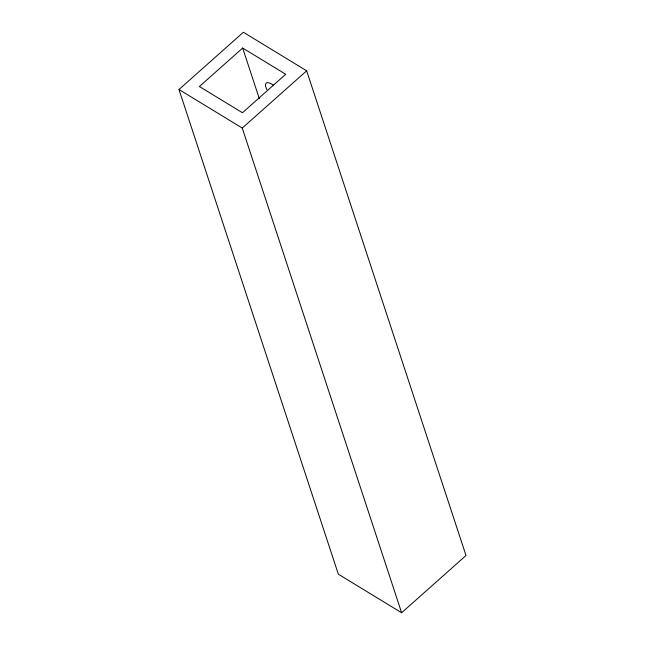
<?xml version="1.0" encoding="UTF-8"?>
<svg xmlns="http://www.w3.org/2000/svg" width="645" height="645" viewBox="0 0 645 645"><rect width="100%" height="100%" fill="white"/><g stroke="black" fill="none" stroke-linecap="round" stroke-linejoin="round"><path stroke-width="0.97" d="M178.988 89.51L243.383 32.25L306.657 70.805L466.012 555.49L401.617 612.75L338.343 574.195L178.988 89.51L242.262 128.065L401.617 612.75M242.673 48.036L199.402 86.519L242.439 112.746L285.719 74.264L242.673 48.036L259.33 98.701M242.262 128.065L306.657 70.805M266.909 89.695A12.634 4.604 48.4 0 1 273.311 85.229"/></g></svg>
